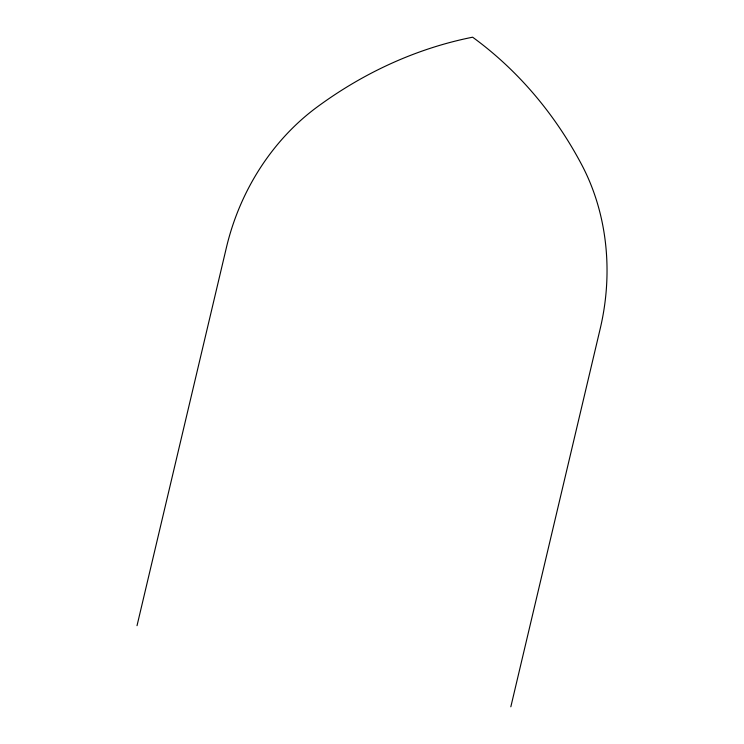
<?xml version="1.0" encoding="UTF-8"?>
<svg xmlns="http://www.w3.org/2000/svg" width="744" height="744" viewBox="0 0 744 744"><rect width="100%" height="100%" fill="white"/><g stroke="black" fill="none" stroke-linecap="round" stroke-linejoin="round"><path stroke-width="1.12" d="M137.017 625.676L226.399 247.594A221.703 191.124 -73.6 0 1 317.186 106.987A443.405 382.258 -73.6 0 1 472.626 37.2A443.405 382.258 -73.6 0 1 581.501 164.35A221.703 191.124 -73.6 0 1 600.203 328.718L510.83 706.8"/></g></svg>
